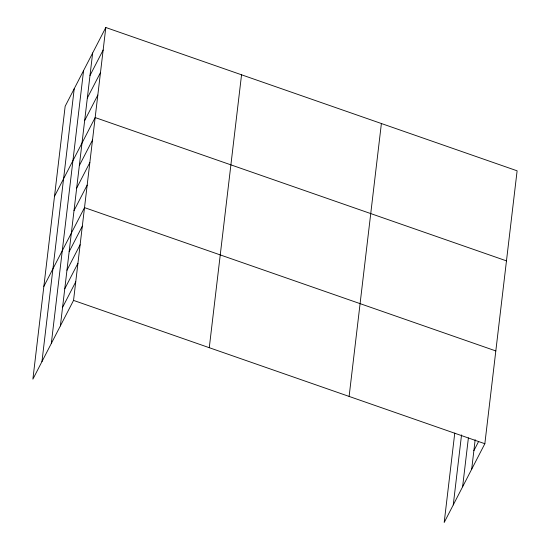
<?xml version="1.0" encoding="UTF-8"?>
<svg xmlns="http://www.w3.org/2000/svg" width="550" height="550" viewBox="0 0 550 550"><rect width="100%" height="100%" fill="white"/><g stroke="black" fill="none" stroke-linecap="round" stroke-linejoin="round"><path stroke-width="0.82" d="M41.958 361.604L74.229 88.701M51.308 343.489L83.579 70.586M60.376 325.909L92.654 53.006M105.813 27.5L65.154 106.281L32.883 379.184L73.542 300.403L105.813 27.5L517.117 170.816L484.846 443.719L444.187 522.5L454.761 433.084M209.275 347.703L241.546 74.793M349.113 396.426L381.391 123.523M453.262 504.921L461.539 434.906M462.605 486.805L468.394 437.882M471.68 469.226L475.172 439.697M89.987 75.515L103.152 50.016M87.326 98.031L100.492 72.531M84.666 120.546L97.831 95.047M54.505 196.336L95.164 117.562L506.467 260.872M79.338 165.578L92.503 140.071M76.677 188.093L89.843 162.587M74.016 210.609L87.175 185.103M43.856 286.399L84.514 207.618L495.818 350.934M69.156 251.68L82.321 226.174M66.963 270.236L80.128 244.736M64.769 288.791L77.935 263.292M62.576 307.354L75.735 281.847M473.88 450.663L478.521 441.664M73.542 300.403L484.846 443.719"/></g></svg>
